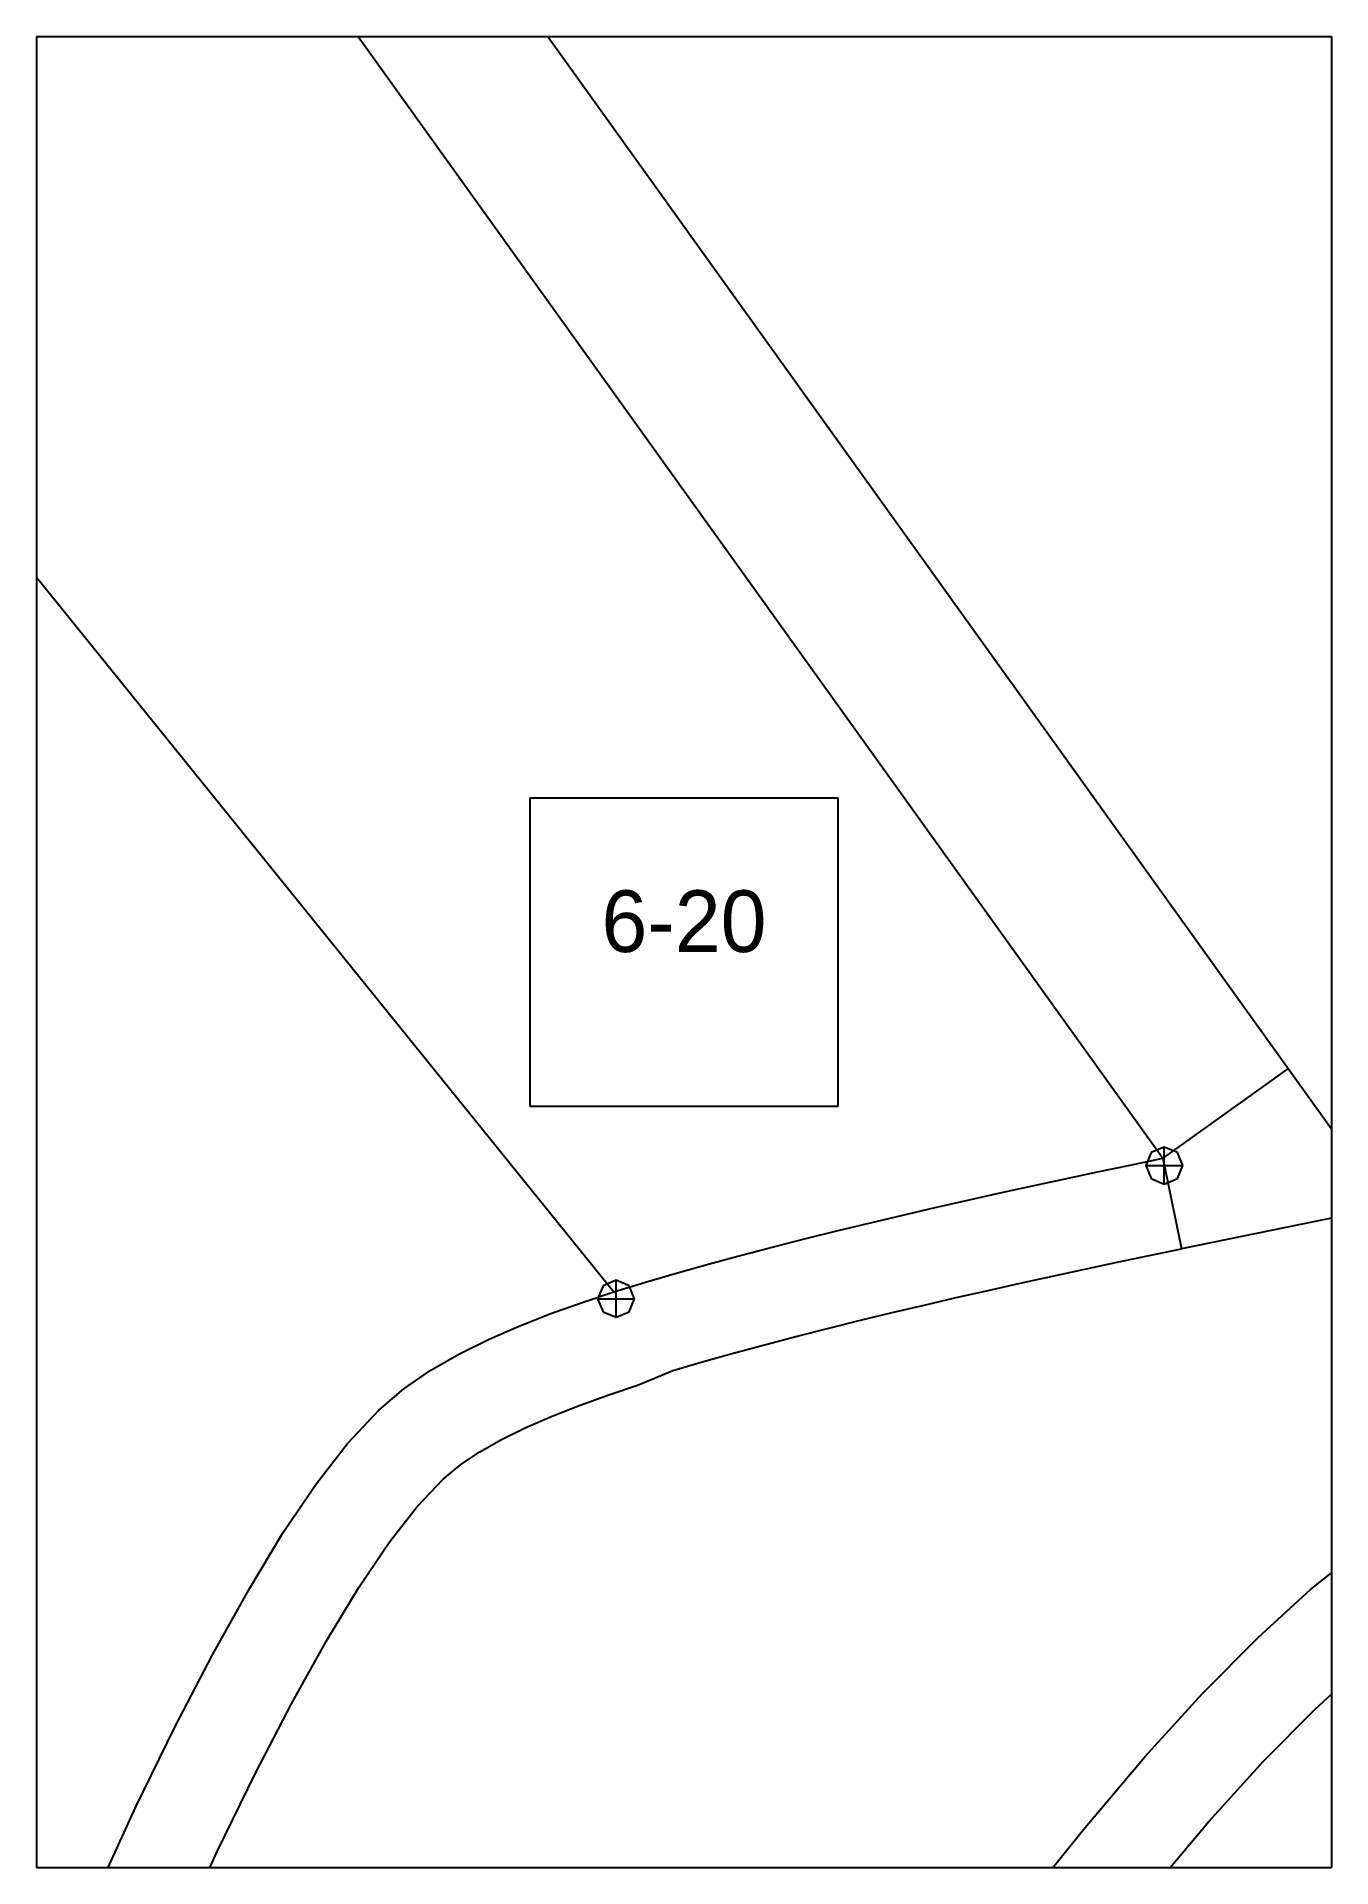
# Paper-space layout 'Plan 6-20' of a CAD drawing. Header units: metres, sheet in millimetres. Extents: x 0 to 210, y 0 to 297.
# The model-space entities are those that its viewports show. They can reach past a viewport. Long polylines and large blocks are cut down to what shows.
import ezdxf
from ezdxf.enums import TextEntityAlignment as Align

# ---------------------------------------------------------------- set-up
doc = ezdxf.new("R2010")
doc.units = ezdxf.units.M
for name, color, linetype in [('default', 7, 'Continuous'), ('TEXTLAYER', 7, 'Continuous'), ('VIEWPORTS', 7, 'Continuous')]:
    doc.layers.add(name, color=color, linetype=linetype)

msp = doc.modelspace()

# ---------------------------------------------------------------- linework, layer by layer
at = {"color": 9}
for p, q in [((3990, -1188), (3990, -1485)), ((3990, -1188), (3990, -1485)), ((4200, -1188), (4200, -1485)), ((4200, -1188), (4200, -1485)), ((3780, -1485), (3990, -1485)), ((3780, -1485), (3990, -1485)), ((3990, -1485), (4200, -1485)), ((3990, -1485), (3990, -1782)), ((3990, -1485), (4200, -1485)), ((3990, -1485), (3990, -1782)), ((4200, -1485), (4410, -1485)), ((4200, -1485), (4200, -1782)), ((4200, -1485), (4410, -1485)), ((4200, -1485), (4200, -1782)), ((4070, -1608.5), (4120, -1608.5)), ((4070, -1608.5), (4070, -1658.5)), ((4120, -1658.5), (4120, -1608.5)), ((4070, -1658.5), (4120, -1658.5)), ((3780, -1782), (3990, -1782)), ((3780, -1782), (3990, -1782)), ((3990, -1782), (4200, -1782)), ((3990, -1782), (3990, -2079)), ((3990, -1782), (4200, -1782)), ((3990, -1782), (3990, -2079)), ((4200, -1782), (4410, -1782)), ((4200, -1782), (4200, -2079)), ((4200, -1782), (4410, -1782)), ((4200, -1782), (4200, -2079))]:
    msp.add_line(p, q, dxfattribs=at)
at = {"layer": 'default', "color": 7, "linetype": 'Continuous'}
for p, q in [((4020.04, -1411.24), (4209.03, -1674.8)), ((4002.33, -1429.44), (4172.66, -1666.97)), ((3893.39, -1453.01), (4083.61, -1688.61)), ((4192.97, -1652.41), (4172.66, -1666.97)), ((4170.78, -1666.03), (4169.9, -1668.15)), ((4172.9, -1665.15), (4170.78, -1666.03)), ((4175.02, -1666.03), (4172.9, -1665.15)), ((4172.9, -1671.15), (4172.9, -1665.15)), ((4175.9, -1668.15), (4175.02, -1666.03)), ((4162.09, -1669.17), (4167.37, -1668.06)), ((4167.37, -1668.06), (4172.66, -1666.97)), ((4169.9, -1668.15), (4170.78, -1670.27)), ((4169.9, -1668.15), (4175.9, -1668.15)), ((4172.66, -1666.97), (4175.71, -1681.66)), ((4175.02, -1670.27), (4175.9, -1668.15)), ((4146.27, -1672.59), (4151.54, -1671.43)), ((4151.54, -1671.43), (4156.81, -1670.29)), ((4156.81, -1670.29), (4162.09, -1669.17)), ((4170.78, -1670.27), (4172.9, -1671.15)), ((4172.9, -1671.15), (4175.02, -1670.27)), ((4130.49, -1676.18), (4135.75, -1674.96)), ((4135.75, -1674.96), (4141.01, -1673.77)), ((4141.01, -1673.77), (4146.27, -1672.59)), ((4209.03, -1674.8), (4175.71, -1681.66)), ((4120, -1678.69), (4125.25, -1677.42)), ((4125.25, -1677.42), (4130.49, -1676.18)), ((4109.54, -1681.31), (4114.77, -1679.98)), ((4114.77, -1679.98), (4120, -1678.69)), ((4099.12, -1684.09), (4104.33, -1682.68)), ((4104.33, -1682.68), (4109.54, -1681.31)), ((4160, -1684.95), (4165.23, -1683.84)), ((4165.23, -1683.84), (4170.47, -1682.74)), ((4170.47, -1682.74), (4175.71, -1681.66)), ((4083.99, -1686.75), (4081.87, -1687.63)), ((4083.99, -1692.75), (4083.99, -1686.75)), ((4086.11, -1687.63), (4083.99, -1686.75)), ((4088.76, -1687.07), (4093.93, -1685.55)), ((4093.93, -1685.55), (4099.12, -1684.09)), ((4149.55, -1687.23), (4154.77, -1686.08)), ((4154.77, -1686.08), (4160, -1684.95)), ((4078.47, -1690.34), (4083.61, -1688.61)), ((4081.87, -1687.63), (4080.99, -1689.75)), ((4080.99, -1689.75), (4086.99, -1689.75)), ((4080.99, -1689.75), (4081.87, -1691.87)), ((4083.61, -1688.61), (4088.76, -1687.07)), ((4086.99, -1689.75), (4086.11, -1687.63)), ((4086.11, -1691.87), (4086.99, -1689.75)), ((4133.95, -1690.77), (4139.14, -1689.57)), ((4139.14, -1689.57), (4144.34, -1688.39)), ((4144.34, -1688.39), (4149.55, -1687.23)), ((4068.35, -1694.15), (4073.39, -1692.17)), ((4073.39, -1692.17), (4078.47, -1690.34)), ((4081.87, -1691.87), (4083.99, -1692.75)), ((4083.99, -1692.75), (4086.11, -1691.87)), ((4123.61, -1693.24), (4128.77, -1692)), ((4128.77, -1692), (4133.95, -1690.77)), ((4063.41, -1696.29), (4068.35, -1694.15)), ((4108.25, -1697.15), (4113.35, -1695.82)), ((4113.35, -1695.82), (4118.47, -1694.52)), ((4118.47, -1694.52), (4123.61, -1693.24)), ((4053.94, -1701.34), (4058.58, -1698.67)), ((4058.58, -1698.67), (4063.41, -1696.29)), ((4098.17, -1699.94), (4103.19, -1698.52)), ((4103.19, -1698.52), (4108.25, -1697.15)), ((4049.55, -1704.38), (4053.94, -1701.34)), ((4087.62, -1703.74), (4093.2, -1701.4)), ((4093.2, -1701.4), (4098.17, -1699.94)), ((4045.52, -1707.83), (4049.55, -1704.38)), ((4082.82, -1705.35), (4087.62, -1703.74)), ((4073.63, -1708.81), (4078.14, -1707.04)), ((4078.14, -1707.04), (4082.82, -1705.35)), ((4040.43, -1713.26), (4045.52, -1707.83)), ((4065.42, -1712.58), (4069.37, -1710.65)), ((4069.37, -1710.65), (4073.63, -1708.81)), ((4035.39, -1719.73), (4040.43, -1713.26)), ((4061.88, -1714.58), (4065.42, -1712.58)), ((4058.75, -1716.69), (4061.88, -1714.58)), ((4051.78, -1723.39), (4055.93, -1719.01)), ((4055.93, -1719.01), (4058.75, -1716.69)), ((4029.95, -1727.75), (4035.39, -1719.73)), ((4047.29, -1729.15), (4051.78, -1723.39)), ((4024.41, -1736.95), (4029.95, -1727.75)), ((4042.29, -1736.49), (4047.29, -1729.15)), ((4196.62, -1736.93), (4205.09, -1730.12)), ((4018.53, -1747.5), (4024.41, -1736.95)), ((4037.04, -1745.23), (4042.29, -1736.49)), ((4188.1, -1744.73), (4196.62, -1736.93)), ((4031.4, -1755.36), (4037.04, -1745.23)), ((4179.06, -1753.82), (4188.1, -1744.73)), ((4012.42, -1759.24), (4018.53, -1747.5)), ((4197.37, -1756.32), (4205.23, -1749.12)), ((4169.72, -1764.08), (4179.06, -1753.82)), ((4025.49, -1766.74), (4031.4, -1755.36)), ((4188.95, -1764.82), (4197.37, -1756.32)), ((4006.07, -1772.16), (4012.42, -1759.24)), ((4160.04, -1775.52), (4169.72, -1764.08)), ((4019.31, -1779.33), (4025.49, -1766.74)), ((4180.14, -1774.53), (4188.95, -1764.82)), ((3999.66, -1786.26), (4006.07, -1772.16)), ((4149.97, -1788.03), (4160.04, -1775.52)), ((4170.96, -1785.43), (4180.14, -1774.53)), ((4013.04, -1793.13), (4019.31, -1779.33))]:
    msp.add_line(p, q, dxfattribs=at)

# ---------------------------------------------------------------- texts
at = {"layer": 'TEXTLAYER', "color": 1}
msp.add_text('6-20', height=10, dxfattribs=at).set_placement((4095, -1633.5), align=Align.CENTER)

psp = doc.layouts.new('Plan 6-20')

# ---------------------------------------------------------------- viewports
at = {"layer": 'VIEWPORTS'}
psp.add_viewport(center=(105, 148.5), size=(210, 297), view_center_point=(4095, -1633.5), view_height=297, dxfattribs=at)

doc.saveas('drawing.dxf')
